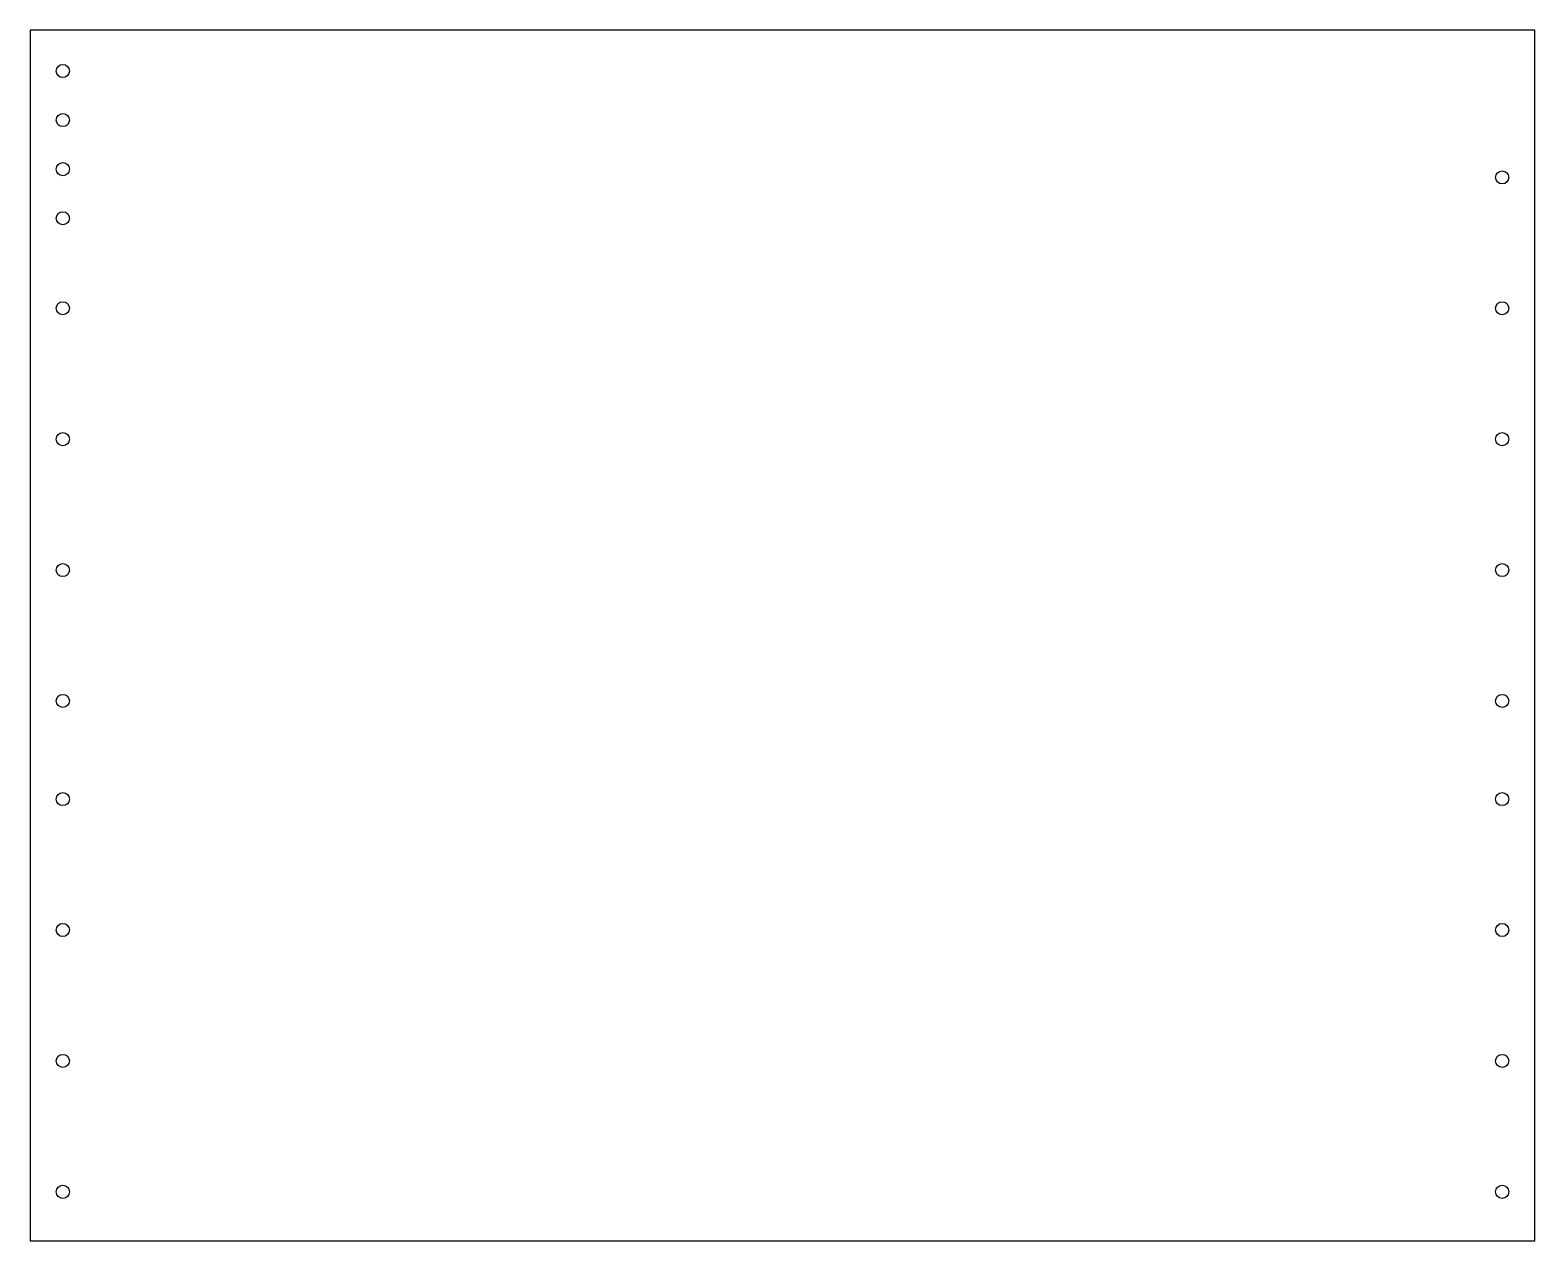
# Model space of a CAD drawing. Header units: millimetres. Extents: x -230 to 230, y -185 to 185.
import ezdxf

# ---------------------------------------------------------------- set-up
doc = ezdxf.new("R2010")
doc.units = ezdxf.units.MM

msp = doc.modelspace()

# ---------------------------------------------------------------- linework, layer by layer
msp.add_lwpolyline([(-230, 185), (-230, -185), (230, -185), (230, 185)], close=True)
for centre in [(-220, 172.5), (-220, 157.5), (-220, 142.5), (220, 140), (-220, 127.5), (-220, 100), (220, 100), (-220, 60), (220, 60), (-220, 20), (220, 20), (-220, -20), (220, -20), (-220, -50), (220, -50), (-220, -90), (220, -90), (-220, -130), (220, -130), (-220, -170), (220, -170)]:
    msp.add_circle(centre, 2)

doc.saveas('drawing.dxf')
